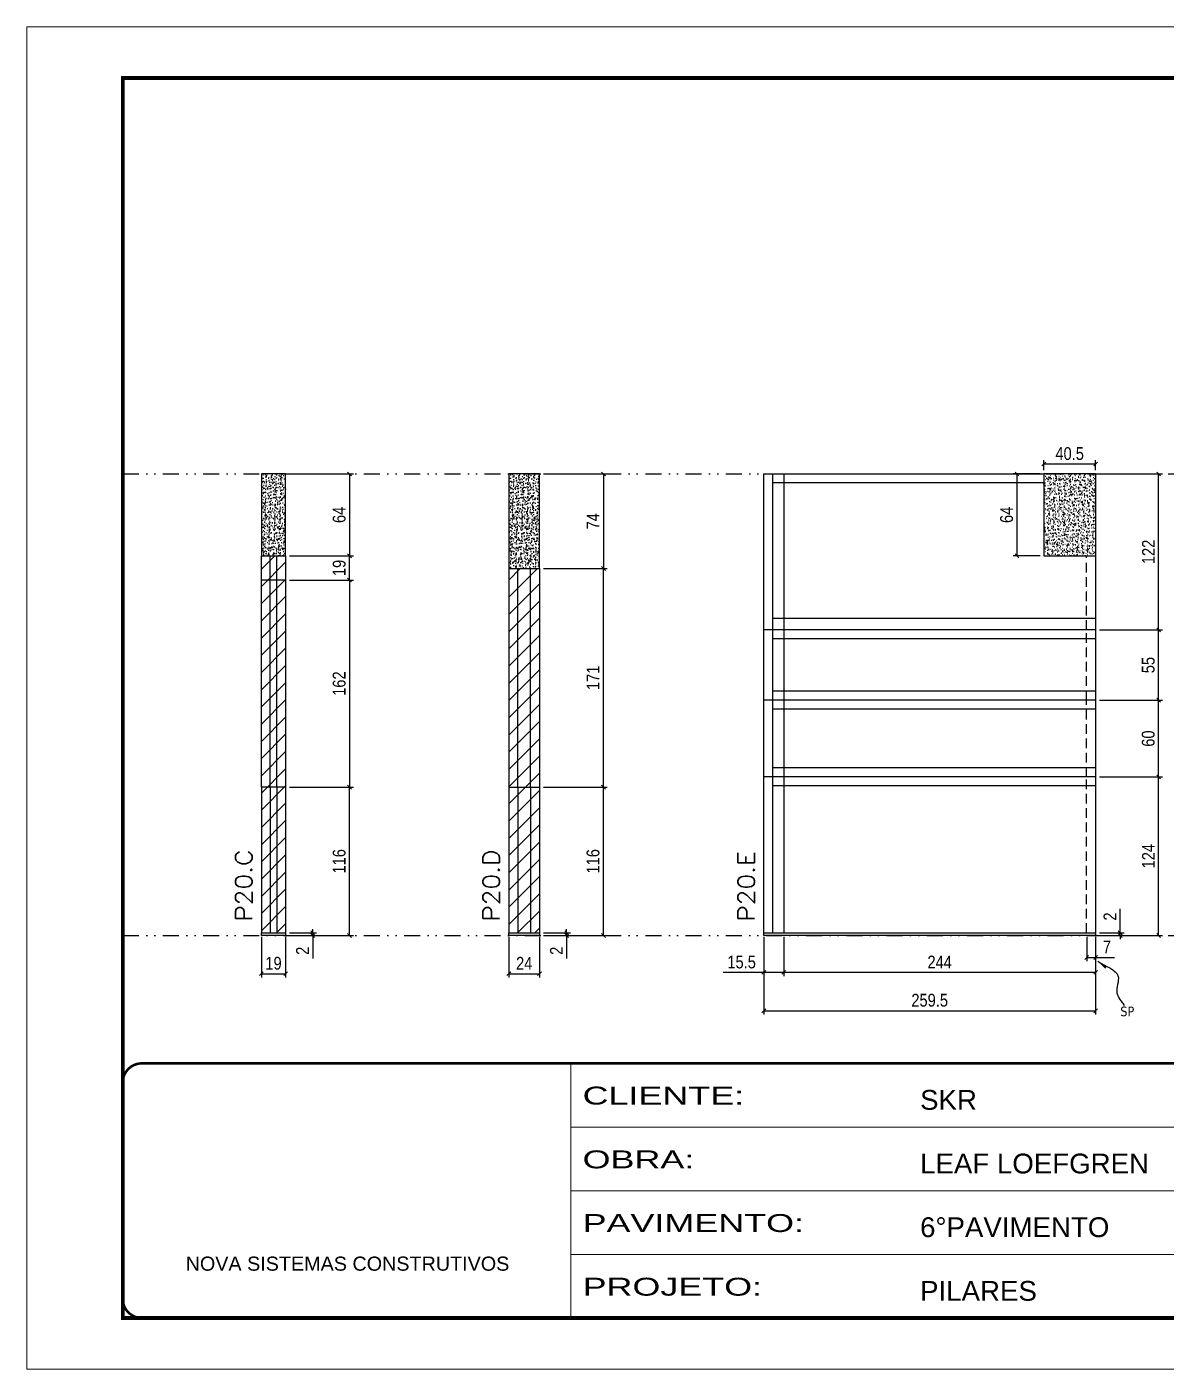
# Model space of a CAD drawing. Extents: x 14400 to 27878, y -21631 to 6985.
# Drawn here: x 14413 to 15305, y -4402 to -3352 of the extents above; entities that cross this region are included whole.
import ezdxf

# ---------------------------------------------------------------- set-up
doc = ezdxf.new("R2010")
doc.units = 0
for name, pattern in [('CONTINUO', [0]), ('DASHED', [0.75, 0.5, -0.25]), ('DIVIDE2', [0.625, 0.25, -0.125, 0, -0.125, 0, -0.125]), ('HIDDEN', [0.375, 0.25, -0.125])]:
    doc.linetypes.add(name, pattern=pattern)
for name, color, linetype in [('COTA', 241, 'Continuous'), ('Nível', 160, 'Continuous'), ('Painéis', 200, 'Continuous'), ('SARR_2.2x7', 40, 'Continuous'), ('Sarrafo de Pressão', 42, 'HIDDEN'), ('texto', 7, 'Continuous')]:
    doc.layers.add(name, color=color, linetype=linetype)
for name, color, linetype, lineweight in [('Folhas', 255, 'Continuous', 9), ('Hachura', 251, 'Continuous', 9), ('SARRAFO DE PRESSAO', 251, 'DASHED', 9), ('Texto Seção', 7, 'Continuous', 15)]:
    doc.layers.add(name, color=color, linetype=linetype, lineweight=lineweight)
doc.styles.add('ARIAL', font='arial.ttf')
doc.styles.add('COTA TECNICA', font='techl___.ttf', dxfattribs={"height": 10})
doc.styles.add('COTA TECNICA-50', font='techl___.ttf', dxfattribs={"height": 10})
doc.styles.add('REGUA-120', font='ROMANS.shx', dxfattribs={"height": 15})
doc.styles.get("Standard").update_dxf_attribs({"font": 'arial.ttf'})
doc.styles.add('Tecnologia', font='')
doc.styles.get('Tecnologia').set_extended_font_data('Forgotten Futurist')
doc.dimstyles.new('COTA PAINEL-50', dxfattribs={"dimtxt": 10, "dimasz": 3, "dimexe": 3, "dimexo": 3, "dimgap": 3, "dimtad": 1, "dimdec": 1, "dimzin": 12, "dimdsep": 46, "dimtxsty": 'COTA TECNICA-50', "dimblk1": 'OBLIQUE', "dimblk2": 'OBLIQUE', "dimsah": 1, "dimcen": 0.9, "dimclrd": 4, "dimclre": 4, "dimclrt": 240, "dimadec": 1, "dimazin": 3, "dimtfac": 1, "dimtdec": 1, "dimtmove": 0, "dimatfit": 3, "dimfxl": 1, "dimtolj": 1, "dimtzin": 12, "dimarcsym": 0})
doc.dimstyles.new('PAINEL', dxfattribs={"dimtxt": 10, "dimasz": 3, "dimexe": 3, "dimexo": 3, "dimgap": 3, "dimtad": 1, "dimdec": 1, "dimzin": 12, "dimdsep": 46, "dimtxsty": 'COTA TECNICA', "dimblk1": 'OBLIQUE', "dimblk2": 'OBLIQUE', "dimsah": 1, "dimcen": 0.9, "dimclrd": 4, "dimclre": 4, "dimclrt": 240, "dimadec": 1, "dimazin": 3, "dimtfac": 1, "dimtdec": 1, "dimtmove": 0, "dimatfit": 3, "dimfxl": 1, "dimtolj": 1, "dimtzin": 12, "dimarcsym": 0})
doc.dimstyles.get("Standard").update_dxf_attribs({"dimtxt": 0.18, "dimasz": 0.18, "dimexe": 0.18, "dimexo": 0.0625, "dimgap": 0.09, "dimtad": 0, "dimtih": 1, "dimtoh": 1, "dimdec": 4, "dimzin": 0, "dimdsep": 46, "dimtxsty": 'Standard', "dimcen": 0.09, "dimadec": 0, "dimazin": 0, "dimtfac": 1, "dimtdec": 4, "dimtofl": 0, "dimtmove": 0, "dimatfit": 3, "dimfxl": 1, "dimtolj": 1, "dimtzin": 0, "dimarcsym": 0})

# ---------------------------------------------------------------- blocks, each defined once
blk = doc.blocks.new('9999999999')
at = {"color": 30, "linetype": 'CONTINUO'}
for p, q in [((98564.6, 34230.2), (98564.6, 34429.4)), ((98564.6, 34379.6), (99584, 34379.6)), ((98564.6, 34329.8), (99488, 34329.8)), ((98564.6, 34280), (99488, 34280))]:
    blk.add_line(p, q, dxfattribs=at)
at = {"color": 30, "linetype": 'CONTINUO', "const_width": 2}
blk.add_lwpolyline([(99584, 34230.2), (99584, 34414.4, 0.414214), (99569, 34429.4), (98229, 34429.4, 0.414214), (98214, 34414.4), (98214, 34245.2, 0.414214), (98229, 34230.2), (99584, 34230.2)], format="xyb", dxfattribs=at)
at = {"layer": 'Folhas'}
blk.add_lwpolyline([(98139, 34190.2), (99624, 34190.2), (99624, 35240.2), (98139, 35240.2)], close=True, dxfattribs=at)
at = {"layer": 'Folhas', "color": 30, "const_width": 3}
blk.add_lwpolyline([(98214, 34230.2), (99584, 34230.2), (99584, 35200.2), (98214, 35200.2)], close=True, dxfattribs=at)
at = {"color": 7, "linetype": 'Continuous', "ltscale": 5, "style": 'ARIAL'}
for s, height, p in [('SKR', 15.48, (98837.7, 34393.1)), ('LEAF LOEFGREN', 15.483, (98837.7, 34343.3)), ('6°PAVIMENTO', 15.483, (98837.7, 34293.5)), ('NOVA SISTEMAS CONSTRUTIVOS', 11.059, (98263.2, 34267.2)), ('PILARES', 15.48, (98837.7, 34243.7))]:
    blk.add_text(s, height=height, dxfattribs=at).set_placement(p)
at = {"layer": 'Folhas', "color": 7, "style": 'Tecnologia', "width": 1.5}
for s, p in [('CLIENTE:', (98573.7, 34397.2)), ('OBRA:', (98573.7, 34347.3)), ('PAVIMENTO:', (98573.7, 34297.5)), ('PROJETO:', (98573.7, 34247.7))]:
    blk.add_text(s, height=14, dxfattribs=at).set_placement(p)
blk = doc.blocks.new('_Oblique')
at = {"color": 0, "linetype": 'ByBlock', "lineweight": -2}
blk.add_line((-0.5, -0.5), (0.5, 0.5), dxfattribs=at)
blk = doc.blocks.new('*D3442')
at = {"layer": 'COTA', "color": 4, "lineweight": -2, "transparency": 16777216}
for p, q in [((14596.9, -4064.2), (14596.9, -4096.1)), ((14615.9, -4064.2), (14615.9, -4096.1)), ((14596.9, -4093.1), (14615.9, -4093.1))]:
    blk.add_line(p, q, dxfattribs=at)
at = {"layer": 'Defpoints', "color": 0, "transparency": 16777216}
for p in [(14596.9, -4061.2), (14615.9, -4061.2), (14615.9, -4093.1)]:
    blk.add_point(p, dxfattribs=at)
at = {"layer": 'COTA', "color": 4, "lineweight": -2, "transparency": 16777216, "xscale": 3, "yscale": 3, "zscale": 3, "rotation": 180}
blk.add_blockref('_Oblique', (14596.9, -4093.1), dxfattribs=at)
at = {"layer": 'COTA', "color": 4, "lineweight": -2, "transparency": 16777216, "xscale": 3, "yscale": 3, "zscale": 3}
blk.add_blockref('_Oblique', (14615.9, -4093.1), dxfattribs=at)
at = {"layer": 'COTA', "color": 240, "transparency": 16777216, "insert": (14606.4, -4085), "char_height": 10, "attachment_point": 5, "style": 'COTA TECNICA'}
blk.add_mtext('\\A1;19', dxfattribs=at)
blk = doc.blocks.new('*D3443')
at = {"layer": 'COTA', "color": 4, "lineweight": -2, "transparency": 16777216}
for p, q in [((14618.9, -4061.2), (14640.1, -4061.2)), ((14618.9, -4063.2), (14640.1, -4063.2)), ((14637.1, -4061.2), (14637.1, -4058.2)), ((14637.1, -4061.2), (14637.1, -4063.2)), ((14637.1, -4063.2), (14637.1, -4081.3))]:
    blk.add_line(p, q, dxfattribs=at)
at = {"layer": 'Defpoints', "color": 0, "transparency": 16777216}
for p in [(14615.9, -4061.2), (14615.9, -4063.2), (14637.1, -4061.2)]:
    blk.add_point(p, dxfattribs=at)
at = {"layer": 'COTA', "color": 4, "lineweight": -2, "transparency": 16777216, "xscale": 3, "yscale": 3, "zscale": 3}
for p, rotation in [((14637.1, -4061.2), 270), ((14637.1, -4063.2), 90)]:
    blk.add_blockref('_Oblique', p, dxfattribs=dict(at, rotation=rotation))
at = {"layer": 'COTA', "color": 240, "transparency": 16777216, "insert": (14629.1, -4075.2), "char_height": 10, "attachment_point": 5, "rotation": 90, "style": 'COTA TECNICA-50'}
blk.add_mtext('\\A1;2', dxfattribs=at)
blk = doc.blocks.new('*D3450')
at = {"layer": 'COTA', "color": 4, "lineweight": -2, "transparency": 16777216}
for p, q in [((14990, -4064.2), (14990, -4125.1)), ((15249.5, -4064.2), (15249.5, -4125.1)), ((14990, -4122.1), (15249.5, -4122.1))]:
    blk.add_line(p, q, dxfattribs=at)
at = {"layer": 'Defpoints', "color": 0, "transparency": 16777216}
for p in [(14990, -4061.2), (15249.5, -4061.2), (15249.5, -4122.1)]:
    blk.add_point(p, dxfattribs=at)
at = {"layer": 'COTA', "color": 4, "lineweight": -2, "transparency": 16777216, "xscale": 3, "yscale": 3, "zscale": 3, "rotation": 180}
blk.add_blockref('_Oblique', (14990, -4122.1), dxfattribs=at)
at = {"layer": 'COTA', "color": 4, "lineweight": -2, "transparency": 16777216, "xscale": 3, "yscale": 3, "zscale": 3}
blk.add_blockref('_Oblique', (15249.5, -4122.1), dxfattribs=at)
at = {"layer": 'COTA', "color": 240, "transparency": 16777216, "insert": (15119.7, -4113.9), "char_height": 10, "attachment_point": 5, "style": 'COTA TECNICA'}
blk.add_mtext('\\A1;259.5', dxfattribs=at)
blk = doc.blocks.new('*D3451')
at = {"layer": 'COTA', "color": 4, "lineweight": -2, "transparency": 16777216}
for p, q in [((15242.5, -4064.2), (15242.5, -4083.4)), ((15249.5, -4066.2), (15249.5, -4083.4)), ((15242.5, -4080.4), (15249.5, -4080.4)), ((15249.5, -4080.4), (15264.2, -4080.4))]:
    blk.add_line(p, q, dxfattribs=at)
at = {"layer": 'Defpoints', "color": 0, "transparency": 16777216}
for p in [(15242.5, -4061.2), (15249.5, -4063.2), (15249.5, -4080.4)]:
    blk.add_point(p, dxfattribs=at)
at = {"layer": 'COTA', "color": 4, "lineweight": -2, "transparency": 16777216, "xscale": 3, "yscale": 3, "zscale": 3, "rotation": 180}
blk.add_blockref('_Oblique', (15242.5, -4080.4), dxfattribs=at)
at = {"layer": 'COTA', "color": 4, "lineweight": -2, "transparency": 16777216, "xscale": 3, "yscale": 3, "zscale": 3}
blk.add_blockref('_Oblique', (15249.5, -4080.4), dxfattribs=at)
at = {"layer": 'COTA', "color": 240, "transparency": 16777216, "insert": (15258.3, -4072.3), "char_height": 10, "attachment_point": 5, "style": 'COTA TECNICA-50'}
blk.add_mtext('\\A1;7', dxfattribs=at)
blk = doc.blocks.new('*D3452')
at = {"layer": 'COTA', "color": 4, "lineweight": -2, "transparency": 16777216}
for p, q in [((15268.7, -4061.2), (15268.7, -4042.4)), ((15252.5, -4061.2), (15271.7, -4061.2)), ((15252.5, -4063.2), (15271.7, -4063.2)), ((15268.7, -4063.2), (15268.7, -4061.2)), ((15268.7, -4063.2), (15268.7, -4066.2))]:
    blk.add_line(p, q, dxfattribs=at)
at = {"layer": 'Defpoints', "color": 0, "transparency": 16777216}
for p in [(15249.5, -4061.2), (15249.5, -4063.2), (15268.7, -4063.2)]:
    blk.add_point(p, dxfattribs=at)
at = {"layer": 'COTA', "color": 4, "lineweight": -2, "transparency": 16777216, "xscale": 3, "yscale": 3, "zscale": 3}
for p, rotation in [((15268.7, -4061.2), 270), ((15268.7, -4063.2), 90)]:
    blk.add_blockref('_Oblique', p, dxfattribs=dict(at, rotation=rotation))
at = {"layer": 'COTA', "color": 240, "transparency": 16777216, "insert": (15260.7, -4048.4), "char_height": 10, "attachment_point": 5, "rotation": 90, "style": 'COTA TECNICA-50'}
blk.add_mtext('\\A1;2', dxfattribs=at)
blk = doc.blocks.new('*D3453')
at = {"layer": 'COTA', "color": 4, "lineweight": -2, "transparency": 16777216}
for p, q in [((14790.5, -4064.2), (14790.5, -4096.1)), ((14814.5, -4064.2), (14814.5, -4096.1)), ((14790.5, -4093.1), (14814.5, -4093.1))]:
    blk.add_line(p, q, dxfattribs=at)
at = {"layer": 'Defpoints', "color": 0, "transparency": 16777216}
for p in [(14790.5, -4061.2), (14814.5, -4061.2), (14814.5, -4093.1)]:
    blk.add_point(p, dxfattribs=at)
at = {"layer": 'COTA', "color": 4, "lineweight": -2, "transparency": 16777216, "xscale": 3, "yscale": 3, "zscale": 3, "rotation": 180}
blk.add_blockref('_Oblique', (14790.5, -4093.1), dxfattribs=at)
at = {"layer": 'COTA', "color": 4, "lineweight": -2, "transparency": 16777216, "xscale": 3, "yscale": 3, "zscale": 3}
blk.add_blockref('_Oblique', (14814.5, -4093.1), dxfattribs=at)
at = {"layer": 'COTA', "color": 240, "transparency": 16777216, "insert": (14802.5, -4085), "char_height": 10, "attachment_point": 5, "style": 'COTA TECNICA'}
blk.add_mtext('\\A1;24', dxfattribs=at)
blk = doc.blocks.new('*D3454')
at = {"layer": 'COTA', "color": 4, "lineweight": -2, "transparency": 16777216}
for p, q in [((14817.5, -4061.2), (14838.7, -4061.2)), ((14817.5, -4063.2), (14838.7, -4063.2)), ((14835.7, -4061.2), (14835.7, -4058.2)), ((14835.7, -4061.2), (14835.7, -4063.2)), ((14835.7, -4063.2), (14835.7, -4081.3))]:
    blk.add_line(p, q, dxfattribs=at)
at = {"layer": 'Defpoints', "color": 0, "transparency": 16777216}
for p in [(14814.5, -4061.2), (14814.5, -4063.2), (14835.7, -4061.2)]:
    blk.add_point(p, dxfattribs=at)
at = {"layer": 'COTA', "color": 4, "lineweight": -2, "transparency": 16777216, "xscale": 3, "yscale": 3, "zscale": 3}
for p, rotation in [((14835.7, -4061.2), 270), ((14835.7, -4063.2), 90)]:
    blk.add_blockref('_Oblique', p, dxfattribs=dict(at, rotation=rotation))
at = {"layer": 'COTA', "color": 240, "transparency": 16777216, "insert": (14827.7, -4075.2), "char_height": 10, "attachment_point": 5, "rotation": 90, "style": 'COTA TECNICA-50'}
blk.add_mtext('\\A1;2', dxfattribs=at)
blk = doc.blocks.new('*D3455')
at = {"layer": 'COTA', "color": 4, "linetype": 'ByBlock', "lineweight": -2, "transparency": 16777216}
for p, q in [((14817.5, -3702.2), (14867.5, -3702.2)), ((14864.5, -3702.2), (14864.5, -3776.2)), ((14817.5, -3776.2), (14867.5, -3776.2))]:
    blk.add_line(p, q, dxfattribs=at)
at = {"layer": 'Defpoints', "color": 0, "linetype": 'ByBlock', "transparency": 16777216}
for p in [(14814.5, -3702.2), (14814.5, -3776.2), (14864.5, -3776.2)]:
    blk.add_point(p, dxfattribs=at)
at = {"layer": 'COTA', "color": 4, "linetype": 'ByBlock', "lineweight": -2, "transparency": 16777216, "xscale": 3, "yscale": 3, "zscale": 3}
for p, rotation in [((14864.5, -3702.2), 90), ((14864.5, -3776.2), 270)]:
    blk.add_blockref('_Oblique', p, dxfattribs=dict(at, rotation=rotation))
at = {"layer": 'COTA', "color": 240, "linetype": 'ByBlock', "transparency": 16777216, "insert": (14856.4, -3739.2), "char_height": 10, "attachment_point": 5, "rotation": 90, "style": 'COTA TECNICA'}
blk.add_mtext('\\A1;74', dxfattribs=at)
blk = doc.blocks.new('*D3456')
at = {"layer": 'COTA', "color": 4, "lineweight": -2, "transparency": 16777216}
for p, q in [((14817.5, -3947.2), (14867.5, -3947.2)), ((14864.5, -4063.2), (14864.5, -3947.2)), ((14817.5, -4063.2), (14867.5, -4063.2))]:
    blk.add_line(p, q, dxfattribs=at)
at = {"layer": 'Defpoints', "color": 0, "transparency": 16777216}
for p in [(14814.5, -3947.2), (14864.5, -3947.2), (14814.5, -4063.2)]:
    blk.add_point(p, dxfattribs=at)
at = {"layer": 'COTA', "color": 4, "lineweight": -2, "transparency": 16777216, "xscale": 3, "yscale": 3, "zscale": 3}
for p, rotation in [((14864.5, -3947.2), 90), ((14864.5, -4063.2), 270)]:
    blk.add_blockref('_Oblique', p, dxfattribs=dict(at, rotation=rotation))
at = {"layer": 'COTA', "color": 240, "transparency": 16777216, "insert": (14856.4, -4005.2), "char_height": 10, "attachment_point": 5, "rotation": 90, "style": 'COTA TECNICA-50'}
blk.add_mtext('\\A1;116', dxfattribs=at)
blk = doc.blocks.new('*D3457')
at = {"layer": 'COTA', "color": 4, "lineweight": -2, "transparency": 16777216}
for p, q in [((14618.9, -3947.2), (14668.9, -3947.2)), ((14665.9, -4063.2), (14665.9, -3947.2)), ((14618.9, -4063.2), (14668.9, -4063.2))]:
    blk.add_line(p, q, dxfattribs=at)
at = {"layer": 'Defpoints', "color": 0, "transparency": 16777216}
for p in [(14615.9, -3947.2), (14665.9, -3947.2), (14615.9, -4063.2)]:
    blk.add_point(p, dxfattribs=at)
at = {"layer": 'COTA', "color": 4, "lineweight": -2, "transparency": 16777216, "xscale": 3, "yscale": 3, "zscale": 3}
for p, rotation in [((14665.9, -3947.2), 90), ((14665.9, -4063.2), 270)]:
    blk.add_blockref('_Oblique', p, dxfattribs=dict(at, rotation=rotation))
at = {"layer": 'COTA', "color": 240, "transparency": 16777216, "insert": (14657.8, -4005.2), "char_height": 10, "attachment_point": 5, "rotation": 90, "style": 'COTA TECNICA-50'}
blk.add_mtext('\\A1;116', dxfattribs=at)
blk = doc.blocks.new('*D3459')
at = {"layer": 'COTA', "color": 4, "lineweight": -2, "transparency": 16777216}
for p, q in [((15252.5, -3939.2), (15301.8, -3939.2)), ((15298.8, -4063.2), (15298.8, -3939.2)), ((15252.5, -4063.2), (15301.8, -4063.2))]:
    blk.add_line(p, q, dxfattribs=at)
at = {"layer": 'Defpoints', "color": 0, "transparency": 16777216}
for p in [(15249.5, -3939.2), (15298.8, -3939.2), (15249.5, -4063.2)]:
    blk.add_point(p, dxfattribs=at)
at = {"layer": 'COTA', "color": 4, "lineweight": -2, "transparency": 16777216, "xscale": 3, "yscale": 3, "zscale": 3}
for p, rotation in [((15298.8, -3939.2), 90), ((15298.8, -4063.2), 270)]:
    blk.add_blockref('_Oblique', p, dxfattribs=dict(at, rotation=rotation))
at = {"layer": 'COTA', "color": 240, "transparency": 16777216, "insert": (15290.8, -4001.2), "char_height": 10, "attachment_point": 5, "rotation": 90, "style": 'COTA TECNICA'}
blk.add_mtext('\\A1;124', dxfattribs=at)
blk = doc.blocks.new('*D3460')
at = {"layer": 'COTA', "color": 4, "lineweight": -2, "transparency": 16777216}
for p, q in [((15209, -3699.2), (15209, -3691.4)), ((15209, -3694.4), (15249.5, -3694.4)), ((15249.5, -3699.2), (15249.5, -3691.4))]:
    blk.add_line(p, q, dxfattribs=at)
at = {"layer": 'Defpoints', "color": 0, "transparency": 16777216}
for p in [(15249.5, -3694.4), (15209, -3702.2), (15249.5, -3702.2)]:
    blk.add_point(p, dxfattribs=at)
at = {"layer": 'COTA', "color": 4, "lineweight": -2, "transparency": 16777216, "xscale": 3, "yscale": 3, "zscale": 3, "rotation": 180}
blk.add_blockref('_Oblique', (15209, -3694.4), dxfattribs=at)
at = {"layer": 'COTA', "color": 4, "lineweight": -2, "transparency": 16777216, "xscale": 3, "yscale": 3, "zscale": 3}
blk.add_blockref('_Oblique', (15249.5, -3694.4), dxfattribs=at)
at = {"layer": 'COTA', "color": 240, "transparency": 16777216, "insert": (15229.2, -3686.3), "char_height": 10, "attachment_point": 5, "style": 'COTA TECNICA'}
blk.add_mtext('\\A1;40.5', dxfattribs=at)
blk = doc.blocks.new('*D3461')
at = {"layer": 'COTA', "color": 4, "lineweight": -2, "transparency": 16777216}
for p, q in [((14618.9, -3785.2), (14668.9, -3785.2)), ((14665.9, -3785.2), (14665.9, -3947.2)), ((14618.9, -3947.2), (14668.9, -3947.2))]:
    blk.add_line(p, q, dxfattribs=at)
at = {"layer": 'Defpoints', "color": 0, "transparency": 16777216}
for p in [(14615.9, -3785.2), (14615.9, -3947.2), (14665.9, -3947.2)]:
    blk.add_point(p, dxfattribs=at)
at = {"layer": 'COTA', "color": 4, "lineweight": -2, "transparency": 16777216, "xscale": 3, "yscale": 3, "zscale": 3}
for p, rotation in [((14665.9, -3785.2), 90), ((14665.9, -3947.2), 270)]:
    blk.add_blockref('_Oblique', p, dxfattribs=dict(at, rotation=rotation))
at = {"layer": 'COTA', "color": 240, "transparency": 16777216, "insert": (14657.8, -3866.2), "char_height": 10, "attachment_point": 5, "rotation": 90, "style": 'COTA TECNICA'}
blk.add_mtext('\\A1;162', dxfattribs=at)
blk = doc.blocks.new('*D3462')
at = {"layer": 'COTA', "color": 4, "lineweight": -2, "transparency": 16777216}
for p, q in [((15252.5, -3879.2), (15301.8, -3879.2)), ((15298.8, -3939.2), (15298.8, -3879.2)), ((15252.5, -3939.2), (15301.8, -3939.2))]:
    blk.add_line(p, q, dxfattribs=at)
at = {"layer": 'Defpoints', "color": 0, "transparency": 16777216}
for p in [(15249.5, -3879.2), (15298.8, -3879.2), (15249.5, -3939.2)]:
    blk.add_point(p, dxfattribs=at)
at = {"layer": 'COTA', "color": 4, "lineweight": -2, "transparency": 16777216, "xscale": 3, "yscale": 3, "zscale": 3}
for p, rotation in [((15298.8, -3879.2), 90), ((15298.8, -3939.2), 270)]:
    blk.add_blockref('_Oblique', p, dxfattribs=dict(at, rotation=rotation))
at = {"layer": 'COTA', "color": 240, "transparency": 16777216, "insert": (15290.7, -3909.2), "char_height": 10, "attachment_point": 5, "rotation": 90, "style": 'COTA TECNICA'}
blk.add_mtext('\\A1;60', dxfattribs=at)
blk = doc.blocks.new('*D3464')
at = {"layer": 'COTA', "color": 4, "linetype": 'ByBlock', "lineweight": -2, "transparency": 16777216}
for p, q in [((14618.9, -3702.2), (14668.9, -3702.2)), ((14665.9, -3702.2), (14665.9, -3766.2)), ((14618.9, -3766.2), (14668.9, -3766.2))]:
    blk.add_line(p, q, dxfattribs=at)
at = {"layer": 'Defpoints', "color": 0, "linetype": 'ByBlock', "transparency": 16777216}
for p in [(14615.9, -3702.2), (14615.9, -3766.2), (14665.9, -3766.2)]:
    blk.add_point(p, dxfattribs=at)
at = {"layer": 'COTA', "color": 4, "linetype": 'ByBlock', "lineweight": -2, "transparency": 16777216, "xscale": 3, "yscale": 3, "zscale": 3}
for p, rotation in [((14665.9, -3702.2), 90), ((14665.9, -3766.2), 270)]:
    blk.add_blockref('_Oblique', p, dxfattribs=dict(at, rotation=rotation))
at = {"layer": 'COTA', "color": 240, "linetype": 'ByBlock', "transparency": 16777216, "insert": (14657.8, -3734.2), "char_height": 10, "attachment_point": 5, "rotation": 90, "style": 'COTA TECNICA'}
blk.add_mtext('\\A1;64', dxfattribs=at)
blk = doc.blocks.new('*D3465')
at = {"layer": 'COTA', "color": 4, "lineweight": -2, "transparency": 16777216}
for p, q in [((14618.9, -3766.2), (14668.9, -3766.2)), ((14665.9, -3785.2), (14665.9, -3766.2)), ((14618.9, -3785.2), (14668.9, -3785.2))]:
    blk.add_line(p, q, dxfattribs=at)
at = {"layer": 'Defpoints', "color": 0, "transparency": 16777216}
for p in [(14615.9, -3766.2), (14665.9, -3766.2), (14615.9, -3785.2)]:
    blk.add_point(p, dxfattribs=at)
at = {"layer": 'COTA', "color": 4, "lineweight": -2, "transparency": 16777216, "xscale": 3, "yscale": 3, "zscale": 3}
for p, rotation in [((14665.9, -3766.2), 90), ((14665.9, -3785.2), 270)]:
    blk.add_blockref('_Oblique', p, dxfattribs=dict(at, rotation=rotation))
at = {"layer": 'COTA', "color": 240, "transparency": 16777216, "insert": (14657.8, -3775.7), "char_height": 10, "attachment_point": 5, "rotation": 90, "style": 'COTA TECNICA'}
blk.add_mtext('\\A1;19', dxfattribs=at)
blk = doc.blocks.new('*D3470')
at = {"layer": 'COTA', "color": 4, "lineweight": -2, "transparency": 16777216}
for p, q in [((14817.5, -3776.2), (14867.5, -3776.2)), ((14864.5, -3947.2), (14864.5, -3776.2)), ((14817.5, -3947.2), (14867.5, -3947.2))]:
    blk.add_line(p, q, dxfattribs=at)
at = {"layer": 'Defpoints', "color": 0, "transparency": 16777216}
for p in [(14814.5, -3776.2), (14864.5, -3776.2), (14814.5, -3947.2)]:
    blk.add_point(p, dxfattribs=at)
at = {"layer": 'COTA', "color": 4, "lineweight": -2, "transparency": 16777216, "xscale": 3, "yscale": 3, "zscale": 3}
for p, rotation in [((14864.5, -3776.2), 90), ((14864.5, -3947.2), 270)]:
    blk.add_blockref('_Oblique', p, dxfattribs=dict(at, rotation=rotation))
at = {"layer": 'COTA', "color": 240, "transparency": 16777216, "insert": (14856.4, -3861.7), "char_height": 10, "attachment_point": 5, "rotation": 90, "style": 'COTA TECNICA'}
blk.add_mtext('\\A1;171', dxfattribs=at)
blk = doc.blocks.new('*D3471')
at = {"layer": 'COTA', "color": 4, "lineweight": -2, "transparency": 16777216}
for p, q in [((15206, -3702.2), (15185, -3702.2)), ((15188, -3766.2), (15188, -3702.2)), ((15206, -3766.2), (15185, -3766.2))]:
    blk.add_line(p, q, dxfattribs=at)
at = {"layer": 'Defpoints', "color": 0, "transparency": 16777216}
for p in [(15188, -3702.2), (15209, -3702.2), (15209, -3766.2)]:
    blk.add_point(p, dxfattribs=at)
at = {"layer": 'COTA', "color": 4, "lineweight": -2, "transparency": 16777216, "xscale": 3, "yscale": 3, "zscale": 3}
for p, rotation in [((15188, -3702.2), 90), ((15188, -3766.2), 270)]:
    blk.add_blockref('_Oblique', p, dxfattribs=dict(at, rotation=rotation))
at = {"layer": 'COTA', "color": 240, "transparency": 16777216, "insert": (15179.9, -3734.2), "char_height": 10, "attachment_point": 5, "rotation": 90, "style": 'COTA TECNICA'}
blk.add_mtext('\\A1;64', dxfattribs=at)
blk = doc.blocks.new('*D3539')
at = {"layer": 'COTA', "color": 4, "lineweight": -2, "transparency": 16777216}
for p, q in [((15005.5, -4064.2), (15005.5, -4095.1)), ((15249.5, -4066.2), (15249.5, -4095.1)), ((15249.5, -4092.1), (15005.5, -4092.1))]:
    blk.add_line(p, q, dxfattribs=at)
at = {"layer": 'Defpoints', "color": 0, "transparency": 16777216}
for p in [(15005.5, -4061.2), (15249.5, -4063.2), (15005.5, -4092.1)]:
    blk.add_point(p, dxfattribs=at)
at = {"layer": 'COTA', "color": 4, "lineweight": -2, "transparency": 16777216, "xscale": 3, "yscale": 3, "zscale": 3, "rotation": 180}
blk.add_blockref('_Oblique', (15005.5, -4092.1), dxfattribs=at)
at = {"layer": 'COTA', "color": 4, "lineweight": -2, "transparency": 16777216, "xscale": 3, "yscale": 3, "zscale": 3}
blk.add_blockref('_Oblique', (15249.5, -4092.1), dxfattribs=at)
at = {"layer": 'COTA', "color": 240, "transparency": 16777216, "insert": (15127.5, -4084), "char_height": 10, "attachment_point": 5, "style": 'COTA TECNICA'}
blk.add_mtext('\\A1;244', dxfattribs=at)
blk = doc.blocks.new('*D3540')
at = {"layer": 'COTA', "color": 4, "lineweight": -2, "transparency": 16777216}
for p, q in [((14990, -4066.2), (14990, -4095.1)), ((15005.5, -4064.2), (15005.5, -4095.1)), ((14990, -4092.1), (14958.2, -4092.1)), ((15005.5, -4092.1), (14990, -4092.1))]:
    blk.add_line(p, q, dxfattribs=at)
at = {"layer": 'Defpoints', "color": 0, "transparency": 16777216}
for p in [(14990, -4063.2), (15005.5, -4061.2), (14990, -4092.1)]:
    blk.add_point(p, dxfattribs=at)
at = {"layer": 'COTA', "color": 4, "lineweight": -2, "transparency": 16777216, "xscale": 3, "yscale": 3, "zscale": 3, "rotation": 180}
blk.add_blockref('_Oblique', (14990, -4092.1), dxfattribs=at)
at = {"layer": 'COTA', "color": 4, "lineweight": -2, "transparency": 16777216, "xscale": 3, "yscale": 3, "zscale": 3}
blk.add_blockref('_Oblique', (15005.5, -4092.1), dxfattribs=at)
at = {"layer": 'COTA', "color": 240, "transparency": 16777216, "insert": (14972.6, -4084), "char_height": 10, "attachment_point": 5, "style": 'COTA TECNICA'}
blk.add_mtext('\\A1;15.5', dxfattribs=at)
blk = doc.blocks.new('*D3541')
at = {"layer": 'COTA', "color": 4, "lineweight": -2, "transparency": 16777216}
for p, q in [((15252.5, -3702.2), (15301.8, -3702.2)), ((15298.8, -3824.2), (15298.8, -3702.2)), ((15252.5, -3824.2), (15301.8, -3824.2))]:
    blk.add_line(p, q, dxfattribs=at)
at = {"layer": 'Defpoints', "color": 0, "transparency": 16777216}
for p in [(15249.5, -3702.2), (15298.8, -3702.2), (15249.5, -3824.2)]:
    blk.add_point(p, dxfattribs=at)
at = {"layer": 'COTA', "color": 4, "lineweight": -2, "transparency": 16777216, "xscale": 3, "yscale": 3, "zscale": 3}
for p, rotation in [((15298.8, -3702.2), 90), ((15298.8, -3824.2), 270)]:
    blk.add_blockref('_Oblique', p, dxfattribs=dict(at, rotation=rotation))
at = {"layer": 'COTA', "color": 240, "transparency": 16777216, "insert": (15290.8, -3763.2), "char_height": 10, "attachment_point": 5, "rotation": 90, "style": 'COTA TECNICA'}
blk.add_mtext('\\A1;122', dxfattribs=at)
blk = doc.blocks.new('*D3542')
at = {"layer": 'COTA', "color": 4, "lineweight": -2, "transparency": 16777216}
for p, q in [((15252.5, -3824.2), (15301.8, -3824.2)), ((15298.8, -3879.2), (15298.8, -3824.2)), ((15252.5, -3879.2), (15301.8, -3879.2))]:
    blk.add_line(p, q, dxfattribs=at)
at = {"layer": 'Defpoints', "color": 0, "transparency": 16777216}
for p in [(15249.5, -3824.2), (15298.8, -3824.2), (15249.5, -3879.2)]:
    blk.add_point(p, dxfattribs=at)
at = {"layer": 'COTA', "color": 4, "lineweight": -2, "transparency": 16777216, "xscale": 3, "yscale": 3, "zscale": 3}
for p, rotation in [((15298.8, -3824.2), 90), ((15298.8, -3879.2), 270)]:
    blk.add_blockref('_Oblique', p, dxfattribs=dict(at, rotation=rotation))
at = {"layer": 'COTA', "color": 240, "transparency": 16777216, "insert": (15290.7, -3851.7), "char_height": 10, "attachment_point": 5, "rotation": 90, "style": 'COTA TECNICA'}
blk.add_mtext('\\A1;55', dxfattribs=at)

msp = doc.modelspace()

# ---------------------------------------------------------------- hatches: boundary and pattern name
at = {"layer": 'COTA'}
h = msp.add_hatch(dxfattribs=at)
h.set_pattern_fill('AR-CONC', color=256, scale=0.03)
h.set_pattern_definition([(50, (-1080.954, -8015.0258), (5.4655401, -0.4781726), [0.5715, -6.2865]), (355, (-1080.954, -8015.026), (-1.0573026, 5.7317054), [0.4572, -5.0292175]), (100.451445, (-1080.4986, -8015.0656), (4.4082374, 5.2535326), [0.4857003, -5.3427073]), (46.1842, (-1080.954, -8013.502), (8.1323712, -1.2612698), [0.85725, -9.42975]), (96.63556, (-1080.276, -8013.607), (7.122124, 7.4227837), [0.7285507, -8.0140682]), (351.18415, (-1080.954, -8013.502), (7.122124, 7.4227837), [0.685799, -7.543792]), (21, (-1080.192, -8013.8828), (4.5484317, -3.067956), [0.5715, -6.2865]), (326, (-1080.192, -8013.883), (1.8540609, 5.525639), [0.4572, -5.0292]), (71.451445, (-1079.813, -8014.1384), (6.4024926, 2.457683), [0.4857003, -5.3426981]), (37.5, (-1080.954, -8015.0258), (0.0926581, 2.53665117), [0, -4.96824, 0, -5.1054, 0, -5.04825]), (7.5, (-1080.954, -8015.0258), (2.00458988, 3.00541724), [0, -2.91084, 0, -4.85394, 0, -1.92405]), (327.5, (-1082.6533, -8015.0258), (4.06771786, -0.17186232), [0, -1.905, 0, -5.9436, 0, -7.8867]), (317.5, (-1083.4153, -8015.0258), (4.44387544, 0.7627947), [0, -2.4765, 0, -3.94716, 0, -5.6007])])
h.paths.add_polyline_path([(14615.91, -3702.17), (14596.91, -3702.17), (14596.91, -3766.19), (14615.91, -3766.19)])
h = msp.add_hatch(dxfattribs=at)
h.set_pattern_fill('AR-CONC', color=256, scale=0.03)
h.set_pattern_definition([(50, (-887.3896, -8015.0258), (5.4655401, -0.4781726), [0.5715, -6.2865]), (355, (-887.3896, -8015.026), (-1.0573026, 5.7317054), [0.4572, -5.0292175]), (100.451445, (-886.934, -8015.0656), (4.4082374, 5.2535326), [0.4857003, -5.3427073]), (46.1842, (-887.3896, -8013.502), (8.1323712, -1.2612698), [0.85725, -9.42975]), (96.63556, (-886.712, -8013.607), (7.122124, 7.4227837), [0.7285507, -8.0140682]), (351.18415, (-887.39, -8013.502), (7.122124, 7.4227837), [0.685799, -7.543792]), (21, (-886.6276, -8013.8828), (4.5484317, -3.067956), [0.5715, -6.2865]), (326, (-886.6276, -8013.883), (1.8540609, 5.525639), [0.4572, -5.0292]), (71.451445, (-886.2486, -8014.1384), (6.4024926, 2.457683), [0.4857003, -5.3426981]), (37.5, (-887.3896, -8015.0258), (0.0926581, 2.53665117), [0, -4.96824, 0, -5.1054, 0, -5.04825]), (7.5, (-887.3896, -8015.0258), (2.00458988, 3.00541724), [0, -2.91084, 0, -4.85394, 0, -1.92405]), (327.5, (-889.089, -8015.0258), (4.06771786, -0.17186232), [0, -1.905, 0, -5.9436, 0, -7.8867]), (317.5, (-889.851, -8015.0258), (4.44387544, 0.7627947), [0, -2.4765, 0, -3.94716, 0, -5.6007])])
h.paths.add_polyline_path([(14814.47, -3702.17), (14790.47, -3702.17), (14790.47, -3776.19), (14814.47, -3776.19)])
h = msp.add_hatch(dxfattribs=at)
h.set_pattern_fill('AR-CONC', color=256, scale=0.03)
h.paths.add_polyline_path([(15249.48, -3702.17), (15208.98, -3702.17), (15208.98, -3766.17), (15249.48, -3766.17)])
at = {"layer": 'Hachura', "linetype": 'ByBlock'}
h = msp.add_hatch(dxfattribs=at)
h.set_pattern_fill('ANSI31', color=256, scale=3)
h.paths.add_polyline_path([(14615.91, -3766.17), (14596.91, -3766.17), (14596.91, -3785.17), (14615.91, -3785.17)])
h.paths.add_polyline_path([(14615.91, -3785.17), (14596.91, -3785.17), (14596.91, -3947.17), (14615.91, -3947.17)])
h.paths.add_polyline_path([(14615.91, -3947.17), (14596.91, -3947.17), (14596.91, -4061.17), (14615.91, -4061.17)])
h.paths.add_polyline_path([(14814.47, -3947.19), (14790.47, -3947.19), (14790.47, -4061.17), (14814.47, -4061.17)])
h.paths.add_polyline_path([(14814.47, -3776.19), (14790.47, -3776.19), (14790.47, -3947.19), (14814.47, -3947.19)])

# ---------------------------------------------------------------- linework, layer by layer
at = {"layer": 'COTA'}
for p, q in [((14615.91, -3702.17), (14596.91, -3702.17)), ((15249.48, -3702.17), (15208.98, -3702.17)), ((15249.48, -3702.17), (15249.48, -3766.17))]:
    msp.add_line(p, q, dxfattribs=at)
at = {"layer": 'COTA', "linetype": 'ByBlock'}
for points in [[(14596.91, -3766.19), (14615.91, -3766.19), (14615.91, -3702.17), (14596.91, -3702.17)], [(14790.47, -3776.19), (14814.47, -3776.19), (14814.47, -3702.17), (14790.47, -3702.17)]]:
    msp.add_lwpolyline(points, close=True, dxfattribs=at)
at = {"layer": 'Nível', "color": 4, "linetype": 'DIVIDE2', "ltscale": 50}
for p, q in [((14488.47, -3702.17), (15858.47, -3702.17)), ((14488.47, -4063.17), (15858.47, -4063.17))]:
    msp.add_line(p, q, dxfattribs=at)
at = {"layer": 'Painéis'}
for p, q in [((14989.98, -4061.17), (14989.98, -3702.17)), ((14989.98, -3702.17), (15208.98, -3702.17)), ((15005.48, -3702.17), (15005.48, -4061.17)), ((15208.98, -3702.17), (15208.98, -3766.17)), ((15208.98, -3766.17), (15249.48, -3766.17)), ((15249.48, -3766.17), (15249.48, -4061.17)), ((14790.47, -3776.19), (14790.47, -4061.17)), ((14790.47, -3776.19), (14814.47, -3776.19)), ((14814.47, -3776.19), (14814.47, -4061.17)), ((14615.91, -3785.17), (14596.91, -3785.17)), ((15249.48, -3824.17), (14989.98, -3824.17)), ((15249.48, -3879.17), (14989.98, -3879.17)), ((14596.91, -3947.17), (14596.91, -4061.17)), ((14615.91, -3947.17), (14615.91, -4061.17)), ((14790.47, -3947.19), (14814.47, -3947.19)), ((15249.48, -3939.17), (14989.98, -3939.17)), ((14596.91, -4061.17), (14615.91, -4061.17)), ((14596.91, -4063.17), (14596.91, -4061.17)), ((14615.91, -4063.17), (14596.91, -4063.17)), ((14615.91, -4061.17), (14615.91, -4063.17)), ((14790.47, -4061.17), (14814.47, -4061.17)), ((14790.47, -4063.17), (14790.47, -4061.17)), ((14814.47, -4063.17), (14790.47, -4063.17)), ((14814.47, -4061.17), (14814.47, -4063.17))]:
    msp.add_line(p, q, dxfattribs=at)
for points in [[(14596.91, -3766.17), (14615.91, -3766.17), (14615.91, -3947.17), (14596.91, -3947.17)], [(14989.98, -4061.17), (15249.48, -4061.17), (15249.48, -4063.17), (14989.98, -4063.17)]]:
    msp.add_lwpolyline(points, close=True, dxfattribs=at)
at = {"layer": 'SARR_2.2x7'}
for p, q in [((14996.98, -3824.17), (14996.98, -3702.17)), ((15208.98, -3709.17), (14996.98, -3709.17)), ((14603.91, -3785.17), (14603.91, -3766.17)), ((14608.91, -3785.17), (14608.91, -3766.17)), ((14797.47, -3947.19), (14797.47, -3776.19)), ((14807.47, -3947.19), (14807.47, -3776.19)), ((14603.91, -3947.17), (14603.91, -3785.17)), ((14608.91, -3947.17), (14608.91, -3785.17)), ((15249.48, -3815.17), (14996.98, -3815.17)), ((14996.98, -3879.17), (14996.98, -3824.17)), ((15249.48, -3831.17), (14996.98, -3831.17)), ((15249.48, -3872.17), (14996.98, -3872.17)), ((14996.98, -3939.17), (14996.98, -3879.17)), ((15249.48, -3886.17), (14996.98, -3886.17)), ((15249.48, -3932.17), (14996.98, -3932.17)), ((14603.91, -3947.17), (14603.91, -4061.17)), ((14608.91, -3947.17), (14608.91, -4061.17)), ((14797.47, -3947.19), (14797.47, -4061.17)), ((14807.47, -3947.19), (14807.47, -4061.17)), ((14996.98, -4061.17), (14996.98, -3939.17)), ((15249.48, -3946.17), (14996.98, -3946.17))]:
    msp.add_line(p, q, dxfattribs=at)
at = {"layer": 'Sarrafo de Pressão', "ltscale": 30}
for p, q in [((15242.48, -3824.17), (15242.48, -3766.17)), ((15242.48, -3879.17), (15242.48, -3824.17)), ((15242.48, -3939.17), (15242.48, -3879.17)), ((15242.48, -4061.17), (15242.48, -3939.17))]:
    msp.add_line(p, q, dxfattribs=at)

# ---------------------------------------------------------------- block references
at = {"layer": 'SARRAFO DE PRESSAO', "color": 6, "linetype": 'ByBlock'}
msp.add_blockref('9999999999', (-83725.51, -38592.65), dxfattribs=at)

# ---------------------------------------------------------------- texts
at = {"layer": 'texto', "color": 0, "insert": (15274.26, -4122.66), "char_height": 7.5, "attachment_point": 5}
msp.add_mtext('{\\fTahoma|b0|i0|c0|p34;\\C4;SP}', dxfattribs=at)
at = {"layer": 'Texto Seção', "style": 'REGUA-120', "width": 1.1}
for s, p in [('P20.C', (14589.66, -4052.4)), ('P20.D', (14783.23, -4052.4)), ('P20.E', (14982.73, -4052.4))]:
    msp.add_text(s, height=13, rotation=90, dxfattribs=at).set_placement(p)

# ---------------------------------------------------------------- dimensions: what is measured, and where the dimension line sits
at = {"layer": 'COTA'}
for base, p1, p2, dimstyle, picture, middle in [((15249.48, -3694.37), (15208.98, -3702.17), (15249.48, -3702.17), 'PAINEL', '*D3460', (15229.23, -3686.26)), ((14989.98, -4092.1), (15005.48, -4061.17), (14989.98, -4063.17), 'PAINEL', '*D3540', (14972.59, -4083.99)), ((15005.48, -4092.1), (15249.48, -4063.17), (15005.48, -4061.17), 'PAINEL', '*D3539', (15127.48, -4084.03)), ((15249.48, -4080.41), (15242.48, -4061.17), (15249.48, -4063.17), 'COTA PAINEL-50', '*D3451', (15258.35, -4072.33))]:
    dim = msp.add_linear_dim(base=base, p1=p1, p2=p2, dimstyle=dimstyle, dxfattribs=at)
    dim.commit()
    dim.dimension.update_dxf_attribs({"geometry": picture, "text_midpoint": middle})
at = {"layer": 'COTA', "linetype": 'ByBlock'}
for base, p1, p2, picture, middle in [((14665.9, -3766.19), (14615.91, -3702.17), (14615.91, -3766.19), '*D3464', (14657.8, -3734.18)), ((14864.46, -3776.19), (14814.47, -3702.17), (14814.47, -3776.19), '*D3455', (14856.39, -3739.18))]:
    dim = msp.add_linear_dim(base=base, p1=p1, p2=p2, angle=90, dimstyle='PAINEL', dxfattribs=at)
    dim.commit()
    dim.dimension.update_dxf_attribs({"geometry": picture, "text_midpoint": middle})
at = {"layer": 'COTA'}
for base, p1, p2, dimstyle, picture, middle in [((15187.96, -3702.17), (15208.98, -3766.17), (15208.98, -3702.17), 'PAINEL', '*D3471', (15179.86, -3734.17)), ((15298.85, -3702.17), (15249.48, -3824.17), (15249.48, -3702.17), 'PAINEL', '*D3541', (15290.79, -3763.17)), ((14665.9, -3766.17), (14615.91, -3785.17), (14615.91, -3766.17), 'PAINEL', '*D3465', (14657.81, -3775.67)), ((14864.46, -3776.19), (14814.47, -3947.19), (14814.47, -3776.19), 'PAINEL', '*D3470', (14856.39, -3861.69)), ((14665.9, -3947.17), (14615.91, -3785.17), (14615.91, -3947.17), 'PAINEL', '*D3461', (14657.8, -3866.17)), ((15298.85, -3824.17), (15249.48, -3879.17), (15249.48, -3824.17), 'PAINEL', '*D3542', (15290.74, -3851.67)), ((15298.85, -3879.17), (15249.48, -3939.17), (15249.48, -3879.17), 'PAINEL', '*D3462', (15290.75, -3909.17)), ((14665.9, -3947.17), (14615.91, -4063.17), (14615.91, -3947.17), 'COTA PAINEL-50', '*D3457', (14657.8, -4005.17)), ((14864.46, -3947.19), (14814.47, -4063.17), (14814.47, -3947.19), 'COTA PAINEL-50', '*D3456', (14856.36, -4005.18)), ((15298.85, -3939.17), (15249.48, -4063.17), (15249.48, -3939.17), 'PAINEL', '*D3459', (15290.78, -4001.17))]:
    dim = msp.add_linear_dim(base=base, p1=p1, p2=p2, angle=90, dimstyle=dimstyle, dxfattribs=at)
    dim.commit()
    dim.dimension.update_dxf_attribs({"geometry": picture, "text_midpoint": middle})
for base, p1, p2, picture, middle in [((15268.74, -4063.17), (15249.48, -4061.17), (15249.48, -4063.17), '*D3452', (15268.74, -4048.42)), ((14637.1, -4061.17), (14615.91, -4063.17), (14615.91, -4061.17), '*D3443', (14637.1, -4075.22)), ((14835.67, -4061.17), (14814.47, -4063.17), (14814.47, -4061.17), '*D3454', (14835.67, -4075.22))]:
    dim = msp.add_linear_dim(base=base, p1=p1, p2=p2, angle=90, dimstyle='COTA PAINEL-50', dxfattribs=at)
    dim.commit()
    dim.dimension.update_dxf_attribs({"geometry": picture, "text_midpoint": middle, "dimtype": 160})
for base, p1, p2, picture, middle in [((14615.91, -4093.06), (14596.91, -4061.17), (14615.91, -4061.17), '*D3442', (14606.41, -4084.97)), ((14814.47, -4093.06), (14790.47, -4061.17), (14814.47, -4061.17), '*D3453', (14802.47, -4084.99)), ((15249.48, -4122.06), (14989.98, -4061.17), (15249.48, -4061.17), '*D3450', (15119.73, -4113.92))]:
    dim = msp.add_linear_dim(base=base, p1=p1, p2=p2, dimstyle='PAINEL', override={"dimarcsym": 2}, dxfattribs=at)
    dim.commit()
    dim.dimension.update_dxf_attribs({"geometry": picture, "text_midpoint": middle})

# ---------------------------------------------------------------- leaders
at = {"layer": 'COTA', "path_type": 1}
msp.add_leader([(15251.31, -4083.35), (15267.1, -4095.18), (15266.17, -4108.19), (15271.72, -4117.97)], dimstyle='Standard', override={"dimasz": 8}, dxfattribs=at)

doc.saveas('drawing.dxf')
